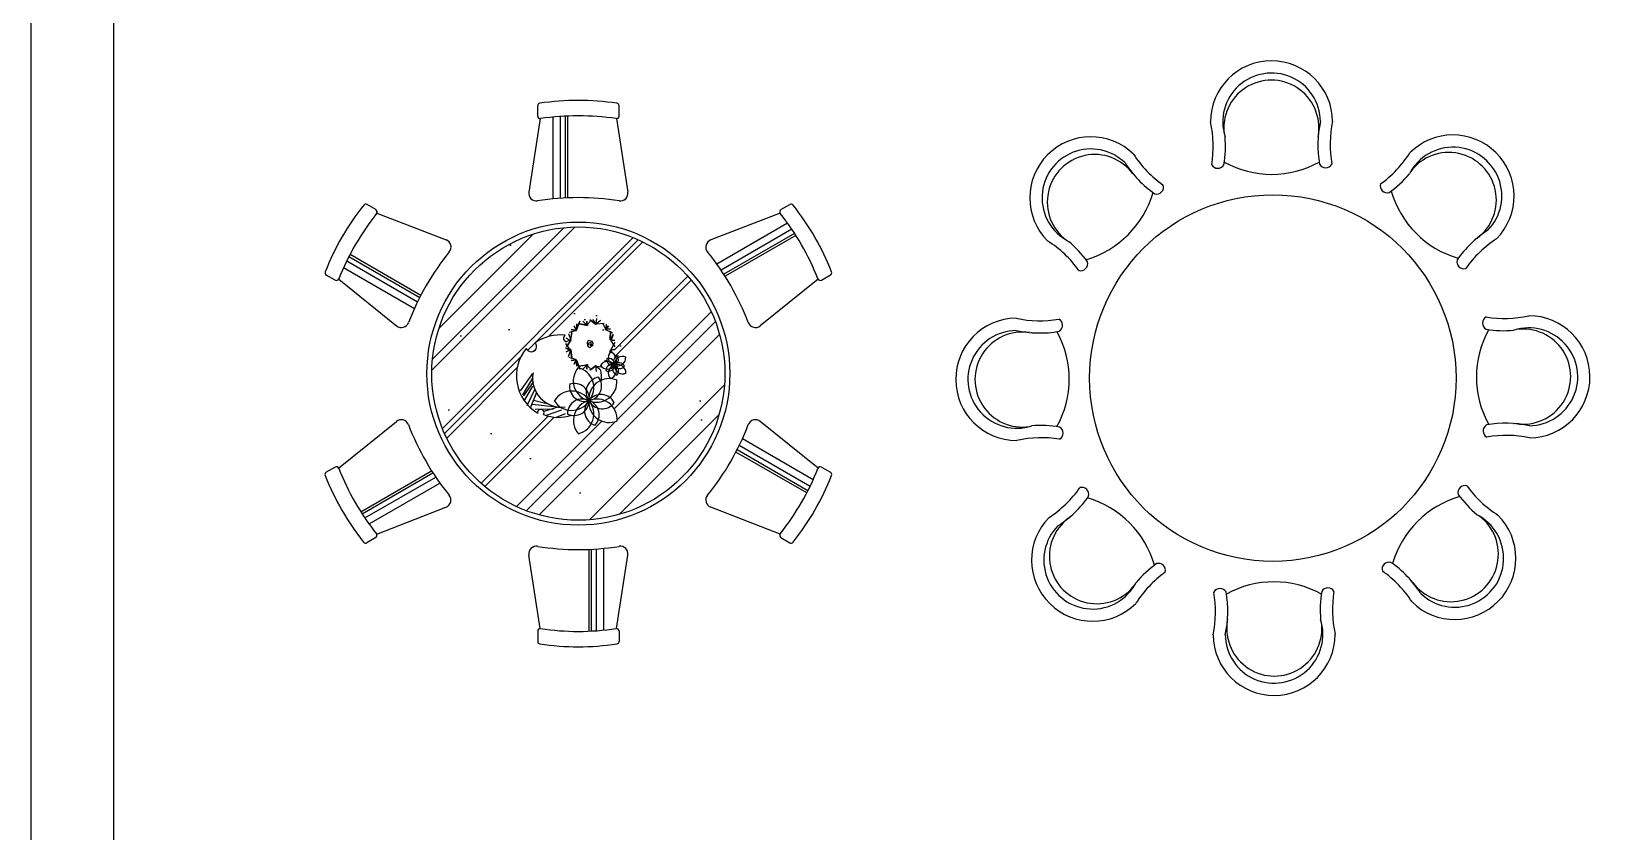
# Model space of a CAD drawing. Header units: inches. Extents: x 3.4 to 45.9, y 14.3 to 39.1.
# Drawn here: x 24.93 to 31.33, y 17.69 to 20.96 of the extents above; entities that cross this region are included whole.
import ezdxf

# ---------------------------------------------------------------- set-up
doc = ezdxf.new("R2010")
doc.units = ezdxf.units.IN
doc.header["$MEASUREMENT"] = 0
for name, color, linetype in [('02', 2, 'Continuous'), ('4', 4, 'Continuous'), ('8', 8, 'Continuous'), ('kadrbm', 4, 'Continuous')]:
    doc.layers.add(name, color=color, linetype=linetype)

# ---------------------------------------------------------------- blocks, each defined once
blk = doc.blocks.new('kadrbm')
at = {"layer": 'kadrbm', "color": 4}
blk.add_lwpolyline([(0, 0), (0, 24.7972), (21, 24.7972), (21, 0), (0, 0)], close=True, dxfattribs=at)
blk.add_lwpolyline([(20.6631, 0.3257), (20.6631, 24.4603), (0.3369, 24.4603), (0.3369, 0.3257), (20.6631, 0.3257)], dxfattribs=at)

msp = doc.modelspace()

# ---------------------------------------------------------------- hatches: boundary and pattern name
at = {"layer": '8'}
h = msp.add_hatch(dxfattribs=at)
h.set_pattern_fill('AR-SAND', color=256, scale=0.015, style=0)
h.set_pattern_definition([(37.5, (23.1015, 21.22), (-0.024, 0.73412), [0, -0.57912, 0, -0.6477, 0, -0.619125]), (7.5, (23.1015, 21.22), (0.67428, 1.07524), [0, -0.31242, 0, -0.52197, 0, -0.200025]), (327.5, (22.63285, 21.22), (1.18649, 0.002156), [0, -0.1905, 0, -0.6858, 0, -0.89535]), (317.5, (22.6328, 21.22), (1.14533, 0.3344), [0, -0.09525, 0, -0.44958, 0, -0.51435])])
h.paths.add_polyline_path([(27.7648, 19.5642, 1), (26.5648, 19.5642, 1)])

# ---------------------------------------------------------------- linework, layer by layer
at = {"layer": '02'}
for p, q in [((26.565, 19.5785), (27.1505, 20.164)), ((26.5678, 19.6237), (27.1053, 20.1613)), ((26.5939, 19.7489), (26.9801, 20.1351)), ((26.6086, 19.3393), (27.3897, 20.1205)), ((26.957, 19.6594), (27.4096, 20.112)), ((27.0411, 19.7153), (27.4288, 20.103)), ((27.3126, 19.6332), (27.6266, 19.9472)), ((27.3138, 19.6627), (27.6136, 19.9625)), ((27.1712, 19.7793), (27.1592, 19.746)), ((27.1592, 19.7443), (27.1712, 19.7793)), ((27.1833, 19.7793), (27.2013, 19.761)), ((27.2025, 19.761), (27.1833, 19.7793)), ((27.2001, 19.7793), (27.2013, 19.7643)), ((27.2013, 19.761), (27.2001, 19.7793)), ((27.2013, 19.7643), (27.2134, 19.7776)), ((27.2375, 19.7643), (27.2122, 19.7843)), ((27.2122, 19.7843), (27.2363, 19.766)), ((27.2375, 19.766), (27.2242, 19.7859)), ((27.2387, 19.7893), (27.2363, 19.766)), ((27.2363, 19.766), (27.2555, 19.7826)), ((27.2555, 19.7826), (27.2387, 19.7676)), ((27.3116, 19.4201), (27.7088, 19.8173)), ((27.3235, 19.3754), (27.7256, 19.7775)), ((27.0048, 18.986), (27.7431, 19.7242)), ((27.1242, 19.7277), (27.1339, 19.701)), ((27.1568, 19.741), (27.1278, 19.7327)), ((27.1387, 19.7327), (27.1315, 19.696)), ((27.1339, 19.6994), (27.1387, 19.7327)), ((27.1351, 19.7443), (27.1568, 19.741)), ((27.1555, 19.741), (27.1351, 19.7443)), ((27.1483, 19.7593), (27.1555, 19.741)), ((27.1568, 19.7427), (27.1483, 19.7593)), ((27.158, 19.7676), (27.1568, 19.7427)), ((27.1592, 19.746), (27.158, 19.7676)), ((27.1676, 19.7676), (27.2025, 19.761)), ((27.2049, 19.7626), (27.1676, 19.7676)), ((27.2387, 19.7676), (27.27, 19.771)), ((27.264, 19.771), (27.2772, 19.746)), ((27.2965, 19.7477), (27.2736, 19.746)), ((27.2736, 19.746), (27.3049, 19.731)), ((27.2772, 19.746), (27.2881, 19.7593)), ((27.2772, 19.746), (27.2965, 19.7477)), ((27.2784, 19.7477), (27.2796, 19.766)), ((27.2881, 19.7593), (27.2784, 19.7477)), ((27.2965, 19.7377), (27.2953, 19.7027)), ((27.2953, 19.7044), (27.2965, 19.7377)), ((27.2953, 19.7027), (27.3073, 19.7244)), ((27.3073, 19.7244), (27.2989, 19.701)), ((26.9816, 19.6558), (26.9916, 19.6657)), ((27.1122, 19.6944), (27.1303, 19.701)), ((27.1339, 19.6994), (27.1122, 19.6944)), ((27.1339, 19.6628), (27.1122, 19.6677)), ((27.1122, 19.6677), (27.1303, 19.6611)), ((27.1315, 19.6611), (27.1134, 19.6877)), ((27.1146, 19.7094), (27.1339, 19.6994)), ((27.1303, 19.701), (27.1146, 19.7094)), ((27.1146, 19.6528), (27.1339, 19.6628)), ((27.1303, 19.6611), (27.1146, 19.6528)), ((27.1339, 19.701), (27.1158, 19.6744)), ((27.1158, 19.6744), (27.1339, 19.6994)), ((27.1242, 19.6344), (27.1339, 19.6611)), ((27.1387, 19.6295), (27.1315, 19.6661)), ((27.1339, 19.6628), (27.1387, 19.6295)), ((27.2955, 19.6521), (27.2953, 19.6594)), ((27.2953, 19.6594), (27.3002, 19.6506)), ((27.2953, 19.6578), (27.2955, 19.6522)), ((27.2965, 19.701), (27.3146, 19.6744)), ((27.3146, 19.6994), (27.2965, 19.701)), ((27.2965, 19.6594), (27.3158, 19.6927)), ((27.3146, 19.6628), (27.2965, 19.6611)), ((27.2989, 19.701), (27.3146, 19.6994)), ((27.2989, 19.6611), (27.3146, 19.6628)), ((27.3032, 19.6492), (27.2989, 19.6611)), ((26.617, 19.3194), (26.9365, 19.639)), ((26.626, 19.3002), (26.9148, 19.5889)), ((27.1568, 19.6211), (27.1278, 19.6295)), ((27.1555, 19.6211), (27.1351, 19.6178)), ((27.1351, 19.6178), (27.1568, 19.6211)), ((27.1483, 19.6028), (27.1555, 19.6211)), ((27.1568, 19.6195), (27.1483, 19.6028)), ((27.158, 19.5945), (27.1568, 19.6195)), ((27.1592, 19.6161), (27.158, 19.5945)), ((27.1592, 19.6178), (27.1712, 19.5828)), ((27.1712, 19.5828), (27.1592, 19.6161)), ((27.1676, 19.5945), (27.2025, 19.6012)), ((27.2049, 19.5995), (27.1676, 19.5945)), ((27.2025, 19.6012), (27.1833, 19.5828)), ((27.1833, 19.5828), (27.2013, 19.6012)), ((27.2013, 19.6012), (27.2001, 19.5828)), ((27.2001, 19.5828), (27.2013, 19.5978)), ((27.2013, 19.5978), (27.2134, 19.5845)), ((27.2375, 19.5978), (27.2122, 19.5778)), ((27.2122, 19.5778), (27.2363, 19.5962)), ((27.2363, 19.5962), (27.2555, 19.5795)), ((27.2387, 19.5729), (27.2363, 19.5962)), ((27.2555, 19.5795), (27.2387, 19.5945)), ((27.2387, 19.5945), (27.261, 19.5921)), ((27.2736, 19.6161), (27.2812, 19.6198)), ((27.2819, 19.6155), (27.2736, 19.6161)), ((27.2755, 19.6129), (27.2772, 19.6161)), ((27.2772, 19.6161), (27.2792, 19.6138)), ((27.2772, 19.6161), (27.2818, 19.6157)), ((27.2784, 19.6145), (27.2785, 19.6136)), ((27.279, 19.6137), (27.2784, 19.6145)), ((26.9775, 19.565), (26.9261, 19.4939)), ((26.9775, 19.546), (26.9364, 19.4773)), ((26.9809, 19.5318), (26.9398, 19.4726)), ((26.9775, 19.5129), (26.9432, 19.4536)), ((26.9861, 19.501), (26.9535, 19.4323)), ((26.9929, 19.4868), (26.9672, 19.4228)), ((27.2111, 18.966), (27.763, 19.5179)), ((26.9758, 19.4394), (27.0649, 19.4299)), ((26.9809, 19.456), (27.0358, 19.4418)), ((26.9878, 19.4181), (27.0632, 19.4205)), ((27.0855, 19.4276), (27.0238, 19.4086)), ((27.0341, 19.3944), (27.0975, 19.4157)), ((27.1112, 19.3991), (27.0735, 19.3849)), ((27.3321, 18.988), (27.741, 19.3969)), ((26.7666, 19.1154), (27.0416, 19.3905)), ((26.7818, 19.1024), (27.0656, 19.3862)), ((26.9117, 19.0202), (27.2613, 19.3698)), ((26.9515, 19.0034), (27.3165, 19.3684))]:
    msp.add_line(p, q, dxfattribs=at)
msp.add_lwpolyline([(27.2122, 19.6844), (27.2158, 19.6777), (27.2242, 19.6794), (27.2254, 19.6894), (27.2218, 19.696), (27.2049, 19.6994), (27.2013, 19.6911), (27.2025, 19.6777), (27.2073, 19.6727), (27.2146, 19.6727), (27.2206, 19.6777), (27.2158, 19.6911), (27.2061, 19.6894), (27.2061, 19.6811)], dxfattribs=at)
msp.add_circle((27.1648, 19.5642), 0.6, dxfattribs=at)
for centre, radius, start, end in [((27.092, 19.5357), 0.1866, 84.08057, 123.94197), ((27.1168, 19.7093), 0.0133, 114.95846, 269.68438), ((27.0876, 19.5546), 0.1762, 140.4309, 238.80762), ((26.972, 19.6754), 0.0219, 203.02839, 43.67098), ((27.3204, 19.6308), 0.0332, 139.01653, 256.98366), ((27.2877, 19.6199), 0.0332, 319.63464, 77.60176), ((27.2269, 19.5343), 0.0829, 139.01653, 256.98366), ((27.1451, 19.5072), 0.0829, 319.63464, 77.60176), ((27.2847, 19.5811), 0.0332, 31.63464, 149.60176), ((27.2845, 19.6155), 0.0332, 211.01653, 328.98366), ((27.2887, 19.5984), 0.0242, 242.13816, 0.10529), ((27.3018, 19.5769), 0.0242, 62.75626, 180.72339), ((27.3054, 19.6215), 0.0242, 170.13816, 36.77327), ((27.289, 19.6023), 0.0242, 350.75626, 108.72339), ((27.3207, 19.5662), 0.0332, 103.63464, 221.60176), ((27.2879, 19.5767), 0.0332, 283.01653, 40.98366), ((27.33, 19.5812), 0.0242, 134.75626, 252.72339), ((27.3325, 19.6127), 0.0242, 98.13816, 216.10529), ((27.346, 19.6013), 0.0332, 67.01653, 184.98366), ((27.346, 19.5959), 0.0332, 175.63464, 293.60176), ((27.3255, 19.6291), 0.0332, 247.63464, 5.60176), ((27.3326, 19.5842), 0.0242, 26.13816, 144.10529), ((27.3259, 19.5679), 0.0332, 355.01653, 112.98366), ((27.3055, 19.5754), 0.0242, 314.13816, 72.10529), ((27.3346, 19.6094), 0.0242, 206.75626, 324.72339), ((27.0965, 19.5459), 0.1192, 169.62043, 277.0983), ((27.1894, 19.5112), 0.0606, 170.13816, 288.10529), ((27.1484, 19.4633), 0.0606, 350.75626, 108.72339), ((27.2572, 19.4893), 0.0606, 98.13816, 216.10529), ((27.2908, 19.4607), 0.0829, 67.01653, 184.98366), ((27.199, 19.5134), 0.0606, 278.75626, 36.72339), ((27.2398, 19.5302), 0.0829, 247.63464, 5.60176), ((27.0828, 19.5489), 0.1768, 356.25523, 9.46002), ((27.1377, 19.4101), 0.0829, 31.63464, 149.60176), ((27.1805, 19.3997), 0.0606, 62.75626, 180.72339), ((27.2573, 19.418), 0.0606, 26.13816, 144.10529), ((27.2406, 19.3772), 0.0829, 355.01653, 112.98366), ((27.0111, 19.4044), 0.0134, 325.14581, 192.517), ((27.0838, 19.5557), 0.1705, 248.7808, 288.21268), ((27.1372, 19.4963), 0.0829, 211.01653, 328.98366), ((27.1476, 19.4534), 0.0606, 242.13816, 0.10529), ((27.2278, 19.373), 0.0829, 103.63464, 221.60176), ((27.1457, 19.3992), 0.0829, 283.01653, 40.98366), ((27.2509, 19.4105), 0.0606, 134.75626, 252.72339), ((27.2909, 19.4472), 0.0829, 175.63464, 293.60176), ((27.1896, 19.3959), 0.0606, 314.13816, 72.10529), ((27.2624, 19.4808), 0.0606, 206.75626, 324.72339)]:
    msp.add_arc(centre, radius, start, end, dxfattribs=at)
at = {"layer": '4'}
for p, q in [((26.9983, 20.618), (26.9983, 20.6598)), ((27.0603, 20.6138), (27.0603, 20.279)), ((27.0903, 20.6163), (27.0903, 20.2816)), ((27.1103, 20.6175), (27.1103, 20.2828)), ((27.1203, 20.618), (27.1203, 20.2833)), ((27.3313, 20.618), (27.3313, 20.6598)), ((27.0088, 20.6075), (26.9618, 20.307)), ((27.3208, 20.6075), (27.3678, 20.307)), ((26.3358, 20.2351), (26.2997, 20.256)), ((27.9941, 20.2353), (28.0303, 20.2562)), ((26.3397, 20.2207), (26.6234, 20.1111)), ((27.9903, 20.221), (27.7065, 20.1114)), ((28.0215, 20.1795), (27.7316, 20.0121)), ((28.0387, 20.1548), (27.7488, 19.9874)), ((28.0497, 20.1381), (27.7599, 19.9707)), ((28.0551, 20.1296), (27.7653, 19.9623)), ((26.2257, 20.0435), (26.5156, 19.8761)), ((26.2303, 20.0523), (26.5202, 19.885)), ((26.204, 19.9983), (26.4939, 19.8309)), ((26.2168, 20.0255), (26.5067, 19.8582)), ((26.1693, 19.9467), (26.1331, 19.9676)), ((26.1837, 19.9505), (26.4205, 19.7596)), ((28.1463, 19.9508), (27.9095, 19.7598)), ((28.1606, 19.9469), (28.1968, 19.9678)), ((26.1833, 19.1777), (26.4201, 19.3686)), ((28.1463, 19.1777), (27.9095, 19.3686)), ((28.1132, 19.1027), (27.8233, 19.27)), ((28.126, 19.1299), (27.8361, 19.2973)), ((28.0996, 19.0759), (27.8098, 19.2432)), ((28.1042, 19.0848), (27.8144, 19.2521)), ((26.1689, 19.1815), (26.1328, 19.1607)), ((26.2745, 18.9988), (26.5643, 19.1662)), ((26.2799, 18.9904), (26.5697, 19.1577)), ((26.2909, 18.9737), (26.5808, 19.141)), ((28.1606, 19.1815), (28.1968, 19.1607)), ((26.3081, 18.949), (26.598, 19.1163)), ((26.3393, 18.9075), (26.623, 19.0171)), ((27.9903, 18.9075), (27.7065, 19.0171)), ((26.3355, 18.8931), (26.2993, 18.8722)), ((27.9941, 18.8931), (28.0303, 18.8722)), ((27.0088, 18.5209), (26.9618, 18.8215)), ((27.2093, 18.5105), (27.2093, 18.8452)), ((27.2193, 18.5109), (27.2193, 18.8456)), ((27.2393, 18.5121), (27.2393, 18.8468)), ((27.2693, 18.5147), (27.2693, 18.8494)), ((27.3208, 18.5209), (27.3678, 18.8215)), ((26.9983, 18.5104), (26.9983, 18.4687)), ((27.3313, 18.5104), (27.3313, 18.4687))]:
    msp.add_line(p, q, dxfattribs=at)
for centre, radius in [((30.0078, 19.5459), 0.75), ((27.1648, 19.5642), 0.62)]:
    msp.add_circle(centre, radius, dxfattribs=at)
for centre, radius, start, end in [((30.0025, 20.594), 0.25, 0.5723, 180), ((30.0025, 20.594), 0.2, 0.5723, 197.82947), ((30.0018, 20.5706), 0.1945, 351.51785, 188.48215), ((27.1648, 19.6214), 1.0605, 81.45465, 98.54535), ((27.0088, 20.6598), 0.0105, 98.54535, 180), ((27.0088, 20.618), 0.0105, 180, 278.37658), ((27.1648, 19.5584), 1.0605, 81.62342, 98.37658), ((27.3208, 20.618), 0.0105, 261.62342, 0), ((27.3208, 20.6598), 0.0105, 0, 81.45465), ((29.315, 20.494), 0.4488, 350.37996, 12.8746), ((30.641, 20.5004), 0.4488, 167.6977, 190.19234), ((30.691, 20.5009), 0.4488, 167.6977, 190.19234), ((29.2629, 20.2833), 0.25, 45.5723, 225), ((29.2629, 20.2833), 0.2, 45.5723, 242.82947), ((29.365, 20.494), 0.4488, 350.37996, 4.95487), ((30.0025, 20.594), 0.2, 342.17053, 342.74283), ((30.7452, 20.2907), 0.2, 315.5723, 152.82947), ((30.7452, 20.2907), 0.25, 315.5723, 135), ((29.2789, 20.2663), 0.1945, 36.51785, 233.48215), ((29.7806, 20.6686), 0.4488, 212.6977, 235.19234), ((29.8156, 20.7043), 0.4488, 212.6977, 235.19234), ((29.7825, 20.4332), 0.0288, 209.65651, 330.34349), ((30.0035, 20.7808), 0.4014, 241.04092, 298.95908), ((30.2242, 20.4354), 0.0288, 210.22882, 330.91579), ((30.1884, 20.7061), 0.4488, 305.37996, 327.8746), ((30.7282, 20.2747), 0.1945, 306.51785, 143.48215), ((29.2629, 20.2833), 0.2, 27.17053, 27.74283), ((30.2237, 20.6708), 0.4488, 305.37996, 319.95487), ((26.993, 20.3021), 0.0315, 171.11934, 279.07095), ((27.3366, 20.3021), 0.0315, 260.92905, 8.88066), ((29.1315, 20.4161), 0.4014, 286.04092, 343.95908), ((29.5318, 20.3279), 0.0288, 255.22882, 15.91579), ((30.4759, 20.3326), 0.0288, 164.65651, 285.34349), ((30.878, 20.4221), 0.4014, 196.04092, 253.95908), ((27.1156, 19.5926), 1.0605, 141.45465, 158.54535), ((26.2944, 20.2469), 0.0105, 60, 141.45465), ((26.3306, 20.226), 0.0105, 321.62342, 60), ((27.1648, 19.2258), 1.0585, 80.92905, 99.07095), ((27.9994, 20.2262), 0.0105, 120, 218.37658), ((28.0355, 20.2471), 0.0105, 38.54535, 120), ((27.2143, 19.5928), 1.0605, 21.45465, 38.54535), ((27.1702, 19.5611), 1.0605, 141.62342, 158.37658), ((27.1598, 19.5613), 1.0605, 21.62342, 38.37658), ((26.6121, 20.0818), 0.0315, 320.92905, 68.88066), ((27.7179, 20.082), 0.0315, 111.11934, 219.07095), ((28.8475, 19.7265), 0.4488, 35.37996, 57.8746), ((28.8828, 19.7618), 0.4488, 35.37996, 49.95487), ((31.1305, 19.773), 0.4488, 122.6977, 145.19234), ((31.1662, 19.738), 0.4488, 122.6977, 145.19234), ((30.7452, 20.2907), 0.2, 297.17053, 297.74283), ((27.4583, 19.3948), 1.0585, 140.92905, 159.07095), ((26.8717, 19.395), 1.0585, 20.92905, 39.07095), ((26.1384, 19.9767), 0.0105, 158.54535, 240), ((28.1916, 19.9769), 0.0105, 300, 21.45465), ((29.221, 20.014), 0.0288, 254.65651, 15.34349), ((30.7898, 20.0219), 0.0288, 165.22882, 285.91579), ((26.1746, 19.9558), 0.0105, 240, 338.37658), ((28.1554, 19.956), 0.0105, 201.62342, 300), ((28.9596, 19.5406), 0.25, 90.5723, 270), ((29.0528, 20.2291), 0.4488, 257.6977, 280.19234), ((29.1182, 19.7623), 0.0288, 300.22882, 60.91579), ((30.8951, 19.7711), 0.0288, 119.65651, 240.34349), ((30.9559, 20.2386), 0.4488, 260.37996, 282.8746), ((31.0559, 19.5511), 0.25, 270.5723, 90), ((26.4402, 19.7841), 0.0315, 231.11934, 339.07095), ((27.8897, 19.7843), 0.0315, 200.92905, 308.88066), ((28.9596, 19.5406), 0.2, 90.5723, 287.82947), ((28.983, 19.5399), 0.1945, 81.51785, 278.48215), ((29.0533, 20.1791), 0.4488, 257.6977, 280.19234), ((28.9596, 19.5406), 0.2, 72.17053, 72.74283), ((28.7728, 19.5416), 0.4014, 331.04092, 28.95908), ((31.2427, 19.5501), 0.4014, 151.04092, 208.95908), ((30.9559, 20.1886), 0.4488, 260.37996, 274.95487), ((31.0559, 19.5511), 0.2, 270.5723, 107.82947), ((31.0325, 19.5519), 0.1945, 261.51785, 98.48215), ((26.4399, 19.3441), 0.0315, 20.92905, 128.88066), ((27.4579, 19.7335), 1.0585, 200.92905, 219.07095), ((26.8717, 19.7335), 1.0585, 320.92905, 339.07095), ((27.8897, 19.3441), 0.0315, 51.11934, 159.07095), ((29.0596, 18.9031), 0.4488, 80.37996, 94.95487), ((29.1204, 19.3206), 0.0288, 299.65651, 60.34349), ((30.8973, 19.3295), 0.0288, 120.22882, 240.91579), ((30.9623, 18.9126), 0.4488, 77.6977, 100.19234), ((31.0559, 19.5511), 0.2, 252.17053, 252.74283), ((29.0596, 18.8531), 0.4488, 80.37996, 102.8746), ((30.9628, 18.8626), 0.4488, 77.6977, 100.19234), ((26.138, 19.1516), 0.0105, 120, 201.45465), ((27.1153, 19.5356), 1.0605, 201.45465, 218.54535), ((26.1742, 19.1725), 0.0105, 21.62342, 120), ((27.1698, 19.5671), 1.0605, 201.62342, 218.37658), ((27.1598, 19.5671), 1.0605, 321.62342, 338.37658), ((27.2143, 19.5356), 1.0605, 321.45465, 338.54535), ((28.1554, 19.1725), 0.0105, 60, 158.37658), ((28.1916, 19.1516), 0.0105, 338.54535, 60), ((28.8494, 19.3537), 0.4488, 302.6977, 325.19234), ((29.2257, 19.0699), 0.0288, 345.22882, 105.91579), ((30.7945, 19.0777), 0.0288, 74.65651, 195.34349), ((31.168, 19.3653), 0.4488, 215.37996, 237.8746), ((26.6117, 19.0465), 0.0315, 291.11934, 39.07095), ((27.7179, 19.0465), 0.0315, 140.92905, 248.88066), ((28.8851, 19.3187), 0.4488, 302.6977, 325.19234), ((29.1376, 18.6696), 0.4014, 16.04092, 73.95908), ((30.884, 18.6757), 0.4014, 106.04092, 163.95908), ((31.1327, 19.3299), 0.4488, 215.37996, 229.95487), ((29.2703, 18.801), 0.25, 135.5723, 315), ((29.2874, 18.817), 0.1945, 126.51785, 323.48215), ((29.2703, 18.801), 0.2, 117.17053, 117.74283), ((30.7526, 18.8084), 0.25, 225.5723, 45), ((30.7366, 18.8255), 0.1945, 216.51785, 53.48215), ((30.7526, 18.8084), 0.2, 225.5723, 62.82947), ((26.3302, 18.9022), 0.0105, 300, 38.37658), ((27.9994, 18.9022), 0.0105, 141.62342, 240), ((29.2703, 18.801), 0.2, 135.5723, 332.82947), ((26.294, 18.8813), 0.0105, 218.54535, 300), ((26.993, 18.8264), 0.0315, 80.92905, 188.88066), ((27.1648, 19.9027), 1.0585, 260.92905, 279.07095), ((27.3366, 18.8264), 0.0315, 351.11934, 99.07095), ((28.0355, 18.8813), 0.0105, 240, 321.45465), ((29.7918, 18.4209), 0.4488, 125.37996, 139.95487), ((29.5396, 18.7591), 0.0288, 344.65651, 105.34349), ((30.4838, 18.7638), 0.0288, 75.22882, 195.91579), ((30.1999, 18.3875), 0.4488, 32.6977, 55.19234), ((30.2349, 18.4232), 0.4488, 32.6977, 55.19234), ((29.8272, 18.3856), 0.4488, 125.37996, 147.8746), ((30.012, 18.3109), 0.4014, 61.04092, 118.95908), ((30.7526, 18.8084), 0.2, 207.17053, 207.74283), ((29.3245, 18.5909), 0.4488, 347.6977, 10.19234), ((29.7914, 18.6563), 0.0288, 30.22882, 150.91579), ((29.3745, 18.5914), 0.4488, 347.6977, 10.19234), ((30.6505, 18.5977), 0.4488, 170.37996, 184.95487), ((30.233, 18.6585), 0.0288, 29.65651, 150.34349), ((30.7005, 18.5977), 0.4488, 170.37996, 192.8746), ((27.0088, 18.5104), 0.0105, 81.62342, 180), ((27.1648, 19.57), 1.0605, 261.62342, 278.37658), ((27.3208, 18.5104), 0.0105, 0, 98.37658), ((30.013, 18.4977), 0.25, 180.5723, 0), ((30.013, 18.4977), 0.2, 180.5723, 17.82947), ((30.0138, 18.5211), 0.1945, 171.51785, 8.48215), ((30.013, 18.4977), 0.2, 162.17053, 162.74283), ((27.0088, 18.4687), 0.0105, 180, 261.45465), ((27.1648, 19.507), 1.0605, 261.45465, 278.54535), ((27.3208, 18.4687), 0.0105, 278.54535, 0)]:
    msp.add_arc(centre, radius, start, end, dxfattribs=at)

# ---------------------------------------------------------------- block references
at = {"layer": 'kadrbm'}
msp.add_blockref('kadrbm', (24.9253, 14.3025), dxfattribs=at)

doc.saveas('drawing.dxf')
